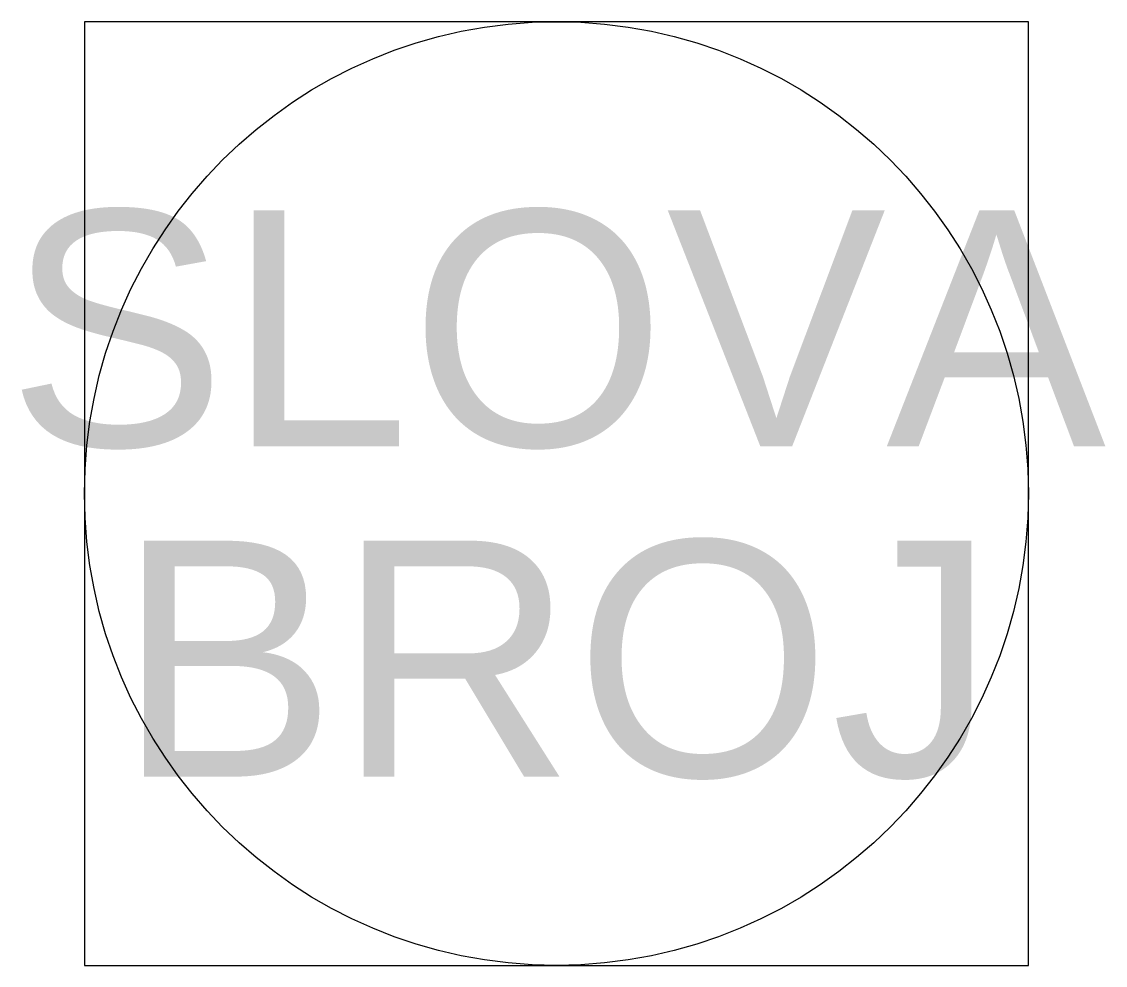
# Model space of a CAD drawing. Extents: x -14.7 to -3.2, y -6.8 to 3.2.
import ezdxf
from ezdxf.enums import TextEntityAlignment as Align

# ---------------------------------------------------------------- set-up
doc = ezdxf.new("R2010")
doc.units = 0
doc.layers.add('TextLayer', color=250, linetype='Continuous')
doc.styles.get("Standard").update_dxf_attribs({"font": 'arial.ttf'})

msp = doc.modelspace()

# ---------------------------------------------------------------- linework, layer by layer
msp.add_lwpolyline([(-14.059, -6.781), (-4.059, -6.781), (-4.059, 3.219), (-14.059, 3.219)], close=True)
msp.add_circle((-9.059, -1.781), 5)

# ---------------------------------------------------------------- texts
at = {"layer": 'TextLayer'}
for tag, text, p in [('SLOVA', 'Slova', (-9.059, -1.281)), ('BROJ', '123', (-9.059, -4.781))]:
    msp.add_attdef(tag, text=text, height=2.5, dxfattribs=at).set_placement(p, align=Align.CENTER)

doc.saveas('drawing.dxf')
